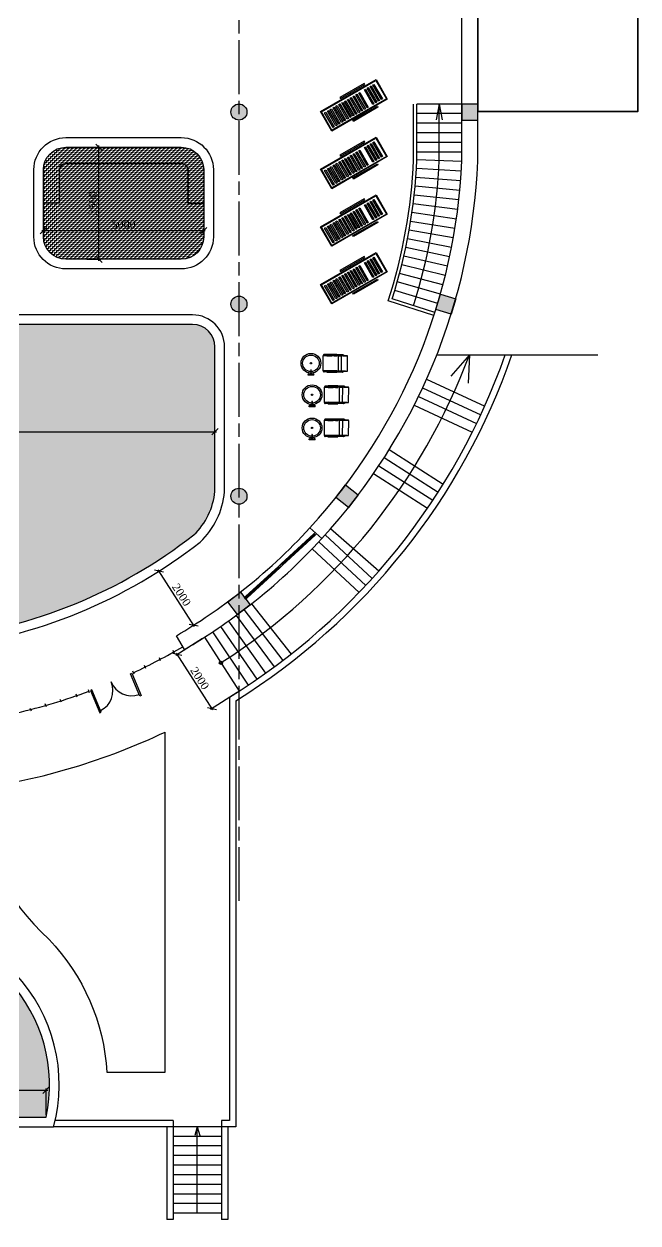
# Model space of a CAD drawing. Header units: inches. Extents: x 2870606 to 3671143, y -733551 to -473558.
# Drawn here: x 3164556 to 3183713, y -655592 to -618146 of the extents above; entities that cross this region are included whole.
import ezdxf

# ---------------------------------------------------------------- set-up
doc = ezdxf.new("R2010")
doc.units = ezdxf.units.IN
doc.header["$MEASUREMENT"] = 0
doc.linetypes.add('ACAD_ISO08W100', pattern=[36, 24, -3, 6, -3])
doc.linetypes.add('ELGO_LTYPE0', pattern=[0])
doc.layers.add('_0', color=7, linetype='Continuous', lineweight=25)
doc.layers.add('A_Windows', color=160, linetype='Continuous')
doc.styles.add('J~stule', font='dutch.ttf')
doc.linetypes.add('FENCELINE1', pattern='A,0.25,-0.1,[133,ltypeshp.shx,S=0.1,R=0,X=-0.1,Y=0],-0.1,1', length=1.45)
doc.dimstyles.new('J~style', dxfattribs={"dimscale": 100, "dimtxt": 2.5, "dimasz": 2, "dimexe": 0.55, "dimexo": 0.725, "dimtad": 1, "dimdec": 0, "dimdsep": 46, "dimtxsty": 'J~stule', "dimblk": 'OBLIQUE', "dimcen": 2, "dimdle": 0.5, "dimadec": 0, "dimazin": 0, "dimtfac": 1, "dimtdec": 0, "dimtmove": 0, "dimatfit": 3, "dimfxl": 1, "dimarcsym": 0})

# ---------------------------------------------------------------- blocks, each defined once
blk = doc.blocks.new('_Oblique')
at = {"color": 0, "linetype": 'ByBlock', "lineweight": -2}
blk.add_line((-0.5, -0.5), (0.5, 0.5), dxfattribs=at)
blk = doc.blocks.new('*D188')
at = {"color": 0, "lineweight": -2, "transparency": 16777216}
for p, q in [((3168784, -635225), (3168722, -635265)), ((3169877, -636959), (3168741, -635193)), ((3169866, -636907), (3169804, -636947))]:
    blk.add_line(p, q, dxfattribs=at)
at = {"layer": 'Defpoints', "color": 0, "lineweight": 35, "transparency": 16777216}
for p in [(3168768, -635235), (3168845, -635186, -13), (3169927, -636868, -13)]:
    blk.add_point(p, dxfattribs=at)
at = {"color": 0, "lineweight": -2, "transparency": 16777216, "xscale": 200, "yscale": 200, "zscale": 200}
for p, rotation in [((3168768, -635235), 122.7512508583469), ((3169850, -636917), 302.7512508583469)]:
    blk.add_blockref('_Oblique', p, dxfattribs=dict(at, rotation=rotation))
at = {"color": 0, "transparency": 16777216, "insert": (3169469, -635973), "char_height": 250, "attachment_point": 5, "rotation": 302.7513, "style": 'J~stule'}
blk.add_mtext('2000', dxfattribs=at)
blk = doc.blocks.new('m_107')
at = {"color": 0, "linetype": 'ELGO_LTYPE0'}
for p, q in [((0, 0), (-0.68283, -0.373076)), ((0.74258, 0.032616), (0, 0)), ((1.416588, -0.251578), (0.74258, 0.032616)), ((-1.134776, -1.017952), (-58.4455, -101.648282)), ((-15.643548, -126.03302), (41.665602, -25.40531)), ((-0.68283, -0.373076), (-1.134776, -1.017952)), ((1.732016, -0.43125), (1.416588, -0.251578)), ((1.946688, -0.552558), (1.682616, -0.403308)), ((35.613252, -19.732618), (1.946688, -0.552558)), ((5.702544, -138.192606), (63.01036, -37.567614)), ((17.803908, -9.587096), (12.757016, -6.711578)), ((12.757016, -6.711578), (16.2416, -8.697128)), ((15.749598, -8.416842), (12.757016, -6.711578)), ((12.757016, -6.711578), (15.59353, -8.32796)), ((14.29472, -7.5881), (12.757016, -6.711578)), ((12.757016, -6.711578), (17.643166, -9.495544)), ((12.757016, -6.711578), (16.032602, -8.578108)), ((12.757016, -6.711578), (15.664244, -8.368206)), ((12.757016, -6.711578), (15.066386, -8.027744)), ((12.757016, -6.711578), (14.192392, -7.529734)), ((18.372442, -9.911536), (17.803908, -9.587096)), ((17.828514, -9.60121), (19.152738, -10.355662)), ((18.161298, -9.790992), (18.542386, -10.008238)), ((18.241216, -9.836768), (18.4752, -9.969902)), ((19.152738, -10.355662), (19.482042, -10.545158)), ((19.211102, -10.38928), (37.234354, -20.65997)), ((19.224216, -10.396908), (29.899598, -16.480492)), ((19.252158, -10.41293), (23.998834, -13.11779)), ((19.258404, -10.416412), (23.79179, -13.00001)), ((19.31739, -10.45041), (22.163058, -12.072276)), ((21.376182, -11.62405), (23.872472, -10.573672)), ((23.872472, -10.573672), (28.972246, -9.873676)), ((28.585912, -15.731668), (29.00839, -15.673828)), ((28.972246, -9.873676), (34.07712, -10.517978)), ((29.00839, -15.673828), (32.612468, -16.127728)), ((32.612468, -16.127728), (35.984564, -17.506074)), ((34.689808, -12.544918), (33.924772, -13.8875)), ((33.924772, -13.8875), (33.933592, -15.442418)), ((33.933592, -15.442418), (34.716178, -16.782808)), ((34.07712, -10.517978), (37.100364, -11.75003)), ((36.02891, -11.754512), (34.689808, -12.544918)), ((34.716178, -16.782808), (35.052348, -16.975784)), ((35.052348, -16.975784), (36.353876, -17.71779)), ((51.56622, -28.831482), (35.613252, -19.732618)), ((35.613252, -19.732618), (47.023632, -26.230478)), ((61.793518, -34.656286), (35.613252, -19.732618)), ((37.584162, -11.748074), (36.02891, -11.754512)), ((36.060524, -17.55042), (36.604882, -17.85941)), ((36.311532, -17.692184), (38.37266, -18.866442)), ((36.353876, -17.71779), (37.125398, -18.15586)), ((36.604882, -17.85941), (37.79707, -18.538474)), ((37.234354, -20.65997), (39.533378, -21.971892)), ((37.921286, -11.938476), (37.584162, -11.748074)), ((37.584162, -11.748074), (38.187886, -12.08906)), ((40.8031, -22.694158), (37.828304, -20.99905)), ((38.9318, -12.513302), (37.921286, -11.938476)), ((38.187886, -12.08906), (38.9318, -12.513302)), ((38.302328, -18.826388), (41.072036, -20.406054)), ((38.554098, -12.29925), (38.9318, -12.51564)), ((38.820316, -12.45098), (38.823414, -12.452172)), ((38.9318, -12.513302), (38.829662, -12.45489)), ((39.47692, -12.823628), (38.9318, -12.513302)), ((38.9318, -12.513302), (39.224388, -12.681054)), ((38.9318, -12.51564), (38.9318, -12.513302)), ((39.224388, -12.681054), (40.31582, -13.30099)), ((39.392376, -12.77542), (40.08379, -13.169336)), ((39.406252, -12.78324), (40.060902, -13.15627)), ((39.436532, -12.800598), (40.012694, -13.128948)), ((40.31582, -13.30099), (42.09919, -14.316606)), ((40.952158, -22.781466), (40.8031, -22.694158)), ((41.582014, -23.235368), (40.952158, -22.781466)), ((41.072036, -20.406054), (56.718542, -29.316424)), ((41.947462, -23.919534), (41.582014, -23.235368)), ((41.665602, -25.40531), (41.97693, -24.694918)), ((41.97693, -24.694918), (41.947462, -23.919534)), ((41.947462, -23.924826), (45.771648, -26.102732)), ((42.09919, -14.316606), (44.372846, -15.612506)), ((44.372846, -15.612506), (75.727512, -33.473062)), ((47.023632, -26.230478), (47.489644, -26.495122)), ((48.591376, -18.015432), (49.754478, -18.676758)), ((48.600006, -27.129316), (49.523212, -27.653932)), ((49.172068, -25.018786), (50.14043, -25.570534)), ((49.523212, -27.653932), (72.137882, -40.537928)), ((49.754478, -18.676758), (50.561906, -19.137906)), ((49.78552, -25.368166), (51.152516, -26.14789)), ((51.152516, -26.14789), (53.426362, -27.441596)), ((52.121258, -26.699018), (73.170282, -38.690852)), ((73.170282, -38.690852), (53.673792, -27.582454)), ((56.718542, -29.316424), (72.556258, -38.340044)), ((62.298632, -34.946488), (61.793518, -34.656286)), ((62.92305, -35.40101), (62.298632, -34.946488)), ((63.286686, -36.082266), (62.92305, -35.40101)), ((62.92305, -35.4043), (72.111322, -40.638876)), ((62.971878, -32.879304), (72.861338, -38.514088)), ((63.01036, -37.567614), (63.318348, -36.857032)), ((63.318348, -36.857032), (63.286686, -36.082266)), ((72.072078, -40.789078), (72.22848, -40.19122)), ((72.343922, -41.651392), (72.072078, -40.789078)), ((72.22848, -40.19122), (72.874594, -39.174842)), ((72.22848, -40.19122), (72.521068, -40.977144)), ((72.521068, -40.977144), (72.343922, -41.651392)), ((88.405086, -50.801182), (72.343922, -41.651392)), ((72.343922, -41.651392), (73.203898, -42.143774)), ((72.521068, -40.977144), (73.248244, -39.832448)), ((88.597824, -50.135946), (72.521068, -40.977144)), ((72.861338, -38.514088), (73.170282, -38.690852)), ((72.874594, -39.174842), (73.510552, -38.133812)), ((73.203898, -42.143774), (89.181996, -51.244734)), ((73.510552, -38.133812), (74.133778, -37.075424)), ((74.133778, -37.075424), (74.739028, -36.00316)), ((74.739028, -36.00316), (75.325204, -34.921884)), ((75.325204, -34.921884), (75.887872, -33.839464)), ((75.727512, -33.473062), (75.99473, -33.625412)), ((75.887872, -33.839464), (76.426174, -32.760572)), ((76.426174, -32.760572), (76.85857, -32.315062)), ((77.250768, -32.60393), (76.426174, -32.760572)), ((76.85857, -32.315062), (77.737856, -32.101202)), ((77.737856, -32.101202), (77.250768, -32.60393)), ((77.250768, -32.60393), (143.358374, -70.258044)), ((143.751384, -69.702148), (77.737856, -32.101202)), ((88.405086, -50.801182), (88.597824, -50.135946)), ((104.720498, -60.09612), (88.405086, -50.801182)), ((89.181996, -51.244734), (88.405086, -50.801182)), ((88.597824, -50.135946), (89.318562, -48.98734)), ((121.50407, -68.879318), (88.597824, -50.135946)), ((89.181996, -51.244734), (116.13493, -66.596888)), ((104.943324, -59.44786), (104.720498, -60.09612)), ((104.720498, -60.09612), (121.248436, -69.50922)), ((105.653526, -58.29339), (104.943324, -59.44786)), ((110.114622, -50.54593), (144.088698, -69.892596)), ((121.248436, -69.50922), (121.50407, -68.879318)), ((121.248436, -69.50922), (138.358736, -79.252958)), ((121.50407, -68.879318), (122.201158, -67.71779)), ((138.630058, -78.632068), (121.50407, -68.879318)), ((122.201158, -67.71779), (122.897244, -66.53323)), ((124.94216, -62.913322), (125.595332, -61.704302)), ((138.358736, -79.252958), (138.630058, -78.632068)), ((139.314032, -79.221916), (138.358736, -79.252958)), ((138.358736, -79.252958), (138.69586, -79.443358)), ((139.560558, -78.657436), (138.630058, -78.632068)), ((138.69586, -79.443358), (139.621498, -79.395532)), ((139.314032, -79.221916), (139.560558, -78.657436)), ((139.621498, -79.395532), (139.314032, -79.221916)), ((140.190268, -77.599238), (139.560558, -78.657436)), ((139.621498, -79.395532), (140.780498, -77.320336)), ((163.413478, -92.563676), (139.788676, -79.096126)), ((139.795734, -79.083824), (161.79843, -91.619158)), ((140.820074, -76.520346), (140.190268, -77.599238)), ((140.703154, -75.078152), (141.385126, -73.869942)), ((140.780498, -77.320336), (141.114092, -76.455116)), ((140.815592, -77.229118), (151.962328, -83.578728)), ((141.447878, -75.429486), (140.820074, -76.520346)), ((141.114092, -76.455116), (141.892578, -74.956464)), ((141.385126, -73.869942), (142.056228, -72.659206)), ((142.06853, -74.33009), (141.447878, -75.429486)), ((141.892578, -74.956464), (142.777872, -73.509788)), ((142.679644, -73.228358), (142.06853, -74.33009)), ((143.27693, -72.13106), (142.679644, -73.228358)), ((142.777872, -73.509788), (143.346454, -72.777176)), ((143.85934, -71.044348), (143.27693, -72.13106)), ((143.346454, -72.777176), (144.52405, -70.712518)), ((143.358374, -70.258044), (143.751384, -69.702148)), ((143.358374, -70.258044), (143.85934, -71.044348)), ((143.682434, -72.188282), (154.838038, -78.54514)), ((143.751384, -69.702148), (144.216776, -70.539092)), ((144.088698, -69.892596), (143.751384, -69.702148)), ((144.216776, -70.539092), (143.85934, -71.044348)), ((144.52405, -70.712518), (144.088698, -69.892596)), ((144.216776, -70.539092), (144.52405, -70.712518)), ((151.962328, -83.578728), (156.5969, -86.21993)), ((154.749252, -78.494358), (159.472038, -81.184004)), ((156.5969, -86.21993), (159.915972, -88.109398)), ((160.312128, -88.337134), (159.390594, -87.810372)), ((159.472038, -81.184004), (162.787104, -83.074808)), ((159.475756, -81.18615), (164.515068, -84.057426)), ((159.915972, -88.109398), (161.644508, -89.09397)), ((160.312128, -88.337134), (160.312128, -88.334988)), ((161.648608, -89.096306), (160.312128, -88.337134)), ((161.613894, -89.076566), (161.648608, -89.096306)), ((161.644508, -89.09397), (161.648608, -89.096306)), ((161.648608, -89.096306), (163.188696, -89.079714)), ((164.515068, -84.057426), (161.787272, -82.50451)), ((161.79843, -91.619158), (164.631034, -93.25919)), ((163.188696, -89.079714), (164.522602, -88.286924)), ((164.212656, -93.020152), (163.413478, -92.563676)), ((164.744522, -93.32404), (164.212656, -93.020152)), ((165.286304, -85.391998), (164.515068, -84.057426)), ((164.522602, -88.286924), (165.286304, -86.942386)), ((164.9117, -93.421696), (164.744522, -93.32404)), ((165.535498, -93.877362), (164.9117, -93.421696)), ((165.286304, -86.942386), (165.286304, -85.391998)), ((-58.4455, -101.648282), (-58.77304, -102.372074)), ((-58.77304, -102.372074), (-58.751772, -103.152942)), ((-58.751772, -103.152942), (-58.403538, -103.81546)), ((-58.403538, -103.81546), (-57.8135, -104.251956)), ((-57.8135, -104.251956), (-46.47188, -110.712528)), ((-57.282256, -104.553556), (-57.5469, -104.402542)), ((-46.47188, -110.712528), (-57.282256, -104.553556)), ((-57.059192, -104.68049), (-46.47188, -110.712528)), ((-46.47188, -110.712528), (-40.857028, -113.910578)), ((-41.098642, -113.772678), (-46.47188, -110.712528)), ((-46.47188, -110.712528), (-41.329288, -113.640832)), ((-41.843366, -113.347864), (-46.47188, -110.712528)), ((-46.47188, -110.712528), (-12.208032, -130.23324)), ((-46.47188, -110.712528), (-41.00976, -113.82327)), ((-46.47188, -110.712528), (-41.13264, -113.753128)), ((-46.47188, -110.712528), (-41.340446, -113.634968)), ((-46.47188, -110.712528), (-42.553328, -112.943362)), ((-46.47188, -110.712528), (-43.092774, -112.636136)), ((-40.857028, -113.910578), (-40.428924, -114.153908)), ((-40.63282, -114.037894), (-40.07678, -114.354706)), ((-40.487908, -114.12034), (-40.333604, -114.20822)), ((-40.07678, -114.354706), (-39.745902, -114.541434)), ((-40.043782, -114.373254), (-18.42265, -126.686524)), ((-39.95099, -114.42561), (-21.98987, -124.653148)), ((-34.187316, -117.707634), (-39.946698, -114.428328)), ((-39.946698, -114.428328), (-34.207248, -117.696284)), ((-39.879894, -114.465856), (-36.881064, -116.173266)), ((-39.814852, -114.502572), (-38.53712, -115.229892)), ((-37.851572, -115.620326), (-37.48226, -118.304108)), ((-37.48226, -118.304108), (-35.482644, -123.047494)), ((-35.482644, -123.047494), (-32.325792, -127.112722)), ((-29.327154, -120.474242), (-34.187316, -117.707634)), ((-34.167194, -117.719172), (-25.570344, -122.614288)), ((-32.325792, -127.112722), (-29.720114, -129.087114)), ((-30.64494, -119.724034), (-30.47757, -120.121288)), ((-30.47757, -120.121288), (-28.24807, -122.9887)), ((-29.50449, -125.260544), (-30.269526, -126.603126)), ((-30.269526, -126.603126), (-30.26347, -128.15628)), ((-30.26347, -128.15628), (-29.47793, -129.501772)), ((-28.162908, -124.47481), (-29.50449, -125.260544)), ((-28.550576, -130.030298), (-29.47793, -129.501772)), ((-29.47793, -129.501772), (-28.710174, -129.938698)), ((-29.47793, -129.501772), (-28.874444, -129.846096)), ((-29.141998, -129.69141), (-27.840422, -130.436944)), ((-28.874444, -129.846096), (-28.393172, -130.120324)), ((-28.24807, -122.9887), (-25.34027, -125.1873)), ((-28.242396, -130.20668), (-28.235768, -130.211734)), ((-28.235768, -130.211734), (5.608798, -149.492024)), ((-26.610182, -124.4637), (-28.162908, -124.47481)), ((-27.840422, -130.436944), (-26.747654, -131.057262)), ((-27.63009, -130.55353), (-27.586126, -130.578518)), ((-27.086162, -130.86524), (-18.595314, -135.703324)), ((-26.747654, -131.057262), (-24.96562, -132.071876)), ((-26.27344, -124.655484), (-26.610182, -124.4637)), ((-24.971866, -125.3973), (-26.27344, -124.655484)), ((-25.551556, -125.066994), (-24.758434, -125.51875)), ((-25.03867, -125.359392), (-25.006246, -125.37775)), ((-25.018358, -125.37093), (-25.014876, -125.373458)), ((-25.014876, -125.373458), (-22.951792, -126.546526)), ((-24.916792, -125.428532), (-24.971866, -125.3973)), ((-24.96562, -132.071876), (-22.689676, -133.369158)), ((-23.617028, -123.732852), (2.57497, -138.642214)), ((-2.14629, -135.952758), (-23.617028, -123.732852)), ((-23.617028, -123.732852), (0.852348, -137.659406)), ((-23.617028, -123.732852), (-9.145498, -131.965828)), ((-22.951792, -126.546526), (-20.253706, -128.085564)), ((-22.689676, -133.369158), (9.34744, -151.622294)), ((-21.26584, -127.50821), (-17.006254, -129.934596)), ((-20.70117, -127.830314), (-19.87872, -128.298854)), ((-20.52288, -127.93207), (-19.816398, -128.334188)), ((-19.816398, -128.334188), (12.278892, -146.618746)), ((-18.595314, -135.703324), (-17.30976, -136.434412)), ((-18.42265, -126.686524), (-18.271494, -126.770114)), ((-18.271494, -126.770114), (-17.55762, -127.078342)), ((-17.55762, -127.078342), (-16.779326, -127.040242)), ((-17.30976, -136.434412), (-16.916036, -136.65843)), ((-17.006254, -129.934596), (-16.302346, -130.33576)), ((-16.779326, -127.040242), (-16.097688, -126.666402)), ((-16.775988, -127.038478), (-12.951564, -129.217004)), ((-16.097688, -126.666402), (-15.643548, -126.03302)), ((-15.609598, -137.401962), (-15.421676, -137.509012)), ((-14.84766, -131.165074), (-14.77599, -131.205892)), ((-14.637708, -131.28476), (-14.317416, -131.467198)), ((-14.540624, -138.011932), (-13.03401, -138.871096)), ((-14.107226, -131.58617), (-13.506078, -131.928158)), ((-13.506078, -131.928158), (-12.559174, -132.467984)), ((-13.03401, -138.871096), (-10.276174, -140.44199)), ((-12.559174, -132.467984), (-12.511538, -132.495116)), ((-12.208032, -130.23324), (-3.483628, -135.19101)), ((-3.503322, -135.1799), (-11.739444, -130.49941)), ((-11.739444, -130.49941), (-10.66308, -131.112528)), ((-11.282444, -133.196306), (-10.98008, -133.368778)), ((-11.188696, -133.249616), (-9.14297, -134.415244)), ((-10.66308, -131.112528), (-9.70702, -131.657456)), ((-10.276174, -140.44199), (-8.471678, -141.469334)), ((-9.70702, -131.657456), (13.244916, -144.732808)), ((-9.703922, -134.095716), (-9.43303, -134.25002)), ((-5.734396, -136.357258), (-5.686712, -136.384392)), ((2.57497, -138.642214), (3.0787, -138.928746)), ((3.0787, -138.928746), (3.790046, -139.235352)), ((3.790046, -139.235352), (4.56505, -139.19711)), ((3.803302, -139.23478), (13.291788, -144.6383)), ((4.56505, -139.19711), (5.246688, -138.82327)), ((5.246688, -138.82327), (5.702544, -138.192606)), ((9.07674, -152.400588), (9.234764, -151.800012)), ((9.34744, -153.264092), (9.07674, -152.400588)), ((9.234764, -151.800012), (9.880258, -150.78144)), ((9.234764, -151.800012), (9.52654, -152.587126)), ((9.52654, -152.587126), (9.34744, -153.264092)), ((9.34744, -153.264092), (41.864826, -171.46039)), ((42.089224, -170.809412), (9.52654, -152.587126)), ((9.880258, -150.78144), (10.516216, -149.740456)), ((10.516216, -149.740456), (11.13887, -148.680114)), ((12.278892, -146.618746), (10.680438, -145.708036)), ((10.969736, -150.265646), (11.671068, -149.071884)), ((11.13887, -148.680114), (11.744118, -147.60785)), ((11.744118, -147.60785), (12.328292, -146.527146)), ((12.328292, -146.527146), (12.890816, -145.444726)), ((12.352516, -147.861718), (13.012076, -146.644354)), ((12.890816, -145.444726), (13.427116, -144.366406)), ((13.427116, -144.366406), (13.858176, -143.923472)), ((14.251138, -144.210958), (13.427116, -144.366406)), ((13.646842, -145.424842), (14.251138, -144.210958)), ((13.858176, -143.923472), (14.7367, -143.710946)), ((14.7367, -143.710946), (14.251138, -144.210958)), ((14.251138, -144.210958), (46.81368, -162.433004)), ((31.648016, -153.174638), (14.7367, -143.710946)), ((14.7367, -143.710946), (31.648016, -153.174638)), ((26.394892, -160.471916), (27.10681, -159.296322)), ((27.10681, -159.296322), (27.805664, -158.100794)), ((27.805664, -158.100794), (28.488256, -156.89144)), ((28.488256, -156.89144), (29.149008, -155.674648)), ((30.867196, -152.737712), (47.253514, -161.907242)), ((31.648016, -153.174638), (47.862864, -162.247658)), ((41.864826, -171.46039), (42.089224, -170.809412)), ((58.8902, -180.990648), (41.864826, -171.46039)), ((41.864826, -171.46039), (58.462096, -180.750608)), ((42.089224, -170.809412), (42.799378, -169.651602)), ((75.914622, -189.744568), (42.089224, -170.809412)), ((44.881058, -166.064644), (45.545864, -164.849996)), ((46.81368, -162.433004), (46.19236, -163.637732)), ((47.253514, -161.907242), (46.81368, -162.433004)), ((46.81368, -162.433004), (80.640602, -181.36897)), ((81.032038, -180.815838), (47.253514, -161.907242)), ((47.862864, -162.247658), (57.977724, -167.910194)), ((58.462096, -180.750608), (75.641776, -190.368174)), ((58.462096, -180.750608), (58.8902, -180.990648)), ((58.8902, -180.990648), (75.979282, -190.558624)), ((62.154866, -174.147272), (62.809372, -172.939062)), ((77.98729, -186.188506), (78.66912, -184.980296)), ((78.107024, -187.628746), (78.73397, -186.53636)), ((78.39842, -187.567614), (79.179478, -186.061716)), ((78.66912, -184.980296), (79.341222, -183.768176)), ((78.73397, -186.53636), (79.35486, -185.436344)), ((79.179478, -186.061716), (80.06015, -184.620714)), ((79.35486, -185.436344), (79.964066, -184.335564)), ((79.782392, -185.075234), (89.913656, -190.84649)), ((79.964066, -184.335564), (80.562498, -183.238888)), ((80.06015, -184.620714), (80.628492, -183.888482)), ((80.562498, -183.238888), (81.14295, -182.152748)), ((80.628492, -183.888482), (81.80604, -181.823634)), ((80.640602, -181.36897), (81.032038, -180.815838)), ((81.14295, -182.152748), (80.640602, -181.36897)), ((80.959178, -183.3086), (102.569724, -195.619916)), ((99.738646, -193.982648), (80.965996, -183.29687)), ((80.965996, -183.29687), (103.131056, -195.91465)), ((80.965996, -183.29687), (96.906996, -192.369746)), ((81.032038, -180.815838), (81.498814, -181.650208)), ((81.369114, -181.006288), (81.032038, -180.815838)), ((81.498814, -181.650208), (81.14295, -182.152748)), ((81.80604, -181.823634), (81.369114, -181.006288)), ((81.498814, -181.650208), (81.80604, -181.823634)), ((108.33087, -196.658992), (165.630866, -96.041822)), ((165.900566, -94.559382), (165.535498, -93.877362)), ((165.630866, -96.041822), (165.933562, -95.331478)), ((165.933562, -95.331478), (165.900566, -94.559382)), ((75.641776, -190.368174), (75.914622, -189.744568)), ((75.641776, -190.368174), (76.598836, -190.334414)), ((75.979282, -190.558624), (75.641776, -190.368174)), ((76.846458, -189.767408), (75.914622, -189.744568)), ((75.979282, -190.558624), (76.906062, -190.50784)), ((76.598836, -190.334414), (76.846458, -189.767408)), ((76.906062, -190.50784), (76.598836, -190.334414)), ((76.846458, -189.767408), (77.475978, -188.707064)), ((76.906062, -190.50784), (78.065206, -188.432646)), ((77.075386, -190.204714), (87.775756, -196.301984)), ((77.475978, -188.707064), (78.107024, -187.628746)), ((78.065206, -188.432646), (78.39842, -187.567614)), ((84.405662, -194.381284), (95.726348, -200.83127)), ((84.694148, -187.873458), (94.264842, -193.32404)), ((87.775756, -196.301984), (92.409182, -198.938894)), ((89.913656, -190.84649), (90.637876, -191.259002)), ((89.913656, -190.84649), (89.948416, -190.866804)), ((90.637876, -191.259002), (95.273638, -193.900584)), ((95.726348, -200.83127), (92.303896, -198.878908)), ((94.264842, -193.32404), (96.678496, -194.700432)), ((94.395686, -193.40043), (100.321484, -196.775006)), ((95.726348, -200.83127), (97.4535, -201.813124)), ((97.4535, -201.813124), (98.995878, -201.796674)), ((98.98944, -196.016024), (98.641968, -195.818376)), ((100.324012, -196.77639), (98.98944, -196.016024)), ((98.995878, -201.796674), (100.329496, -201.009178)), ((100.245286, -196.731662), (100.324012, -196.77639)), ((100.324012, -196.77639), (100.255062, -196.737336)), ((101.09725, -198.112916), (100.324012, -196.77639)), ((100.329496, -201.009178), (101.094342, -199.663304)), ((101.094342, -199.663304), (101.09725, -198.112916)), ((102.569724, -195.619916), (105.274964, -197.134018)), ((103.131056, -195.91465), (104.209376, -196.526766)), ((103.754282, -196.268366), (105.540038, -197.284984)), ((104.209376, -196.526766), (105.006838, -196.980476)), ((105.540038, -197.284984), (105.709936, -197.377538)), ((105.709936, -197.377538), (106.420088, -197.680472)), ((106.420088, -197.680472), (107.191802, -197.645138)), ((107.191802, -197.645138), (107.87282, -197.281456)), ((107.87282, -197.281456), (108.33087, -196.658992))]:
    blk.add_line(p, q, dxfattribs=at)
blk = doc.blocks.new('*D173')
at = {"color": 0, "lineweight": -2, "transparency": 16777216}
for p, q in [((3149763, -630879), (3170563, -630879)), ((3149813, -631002), (3149813, -630824)), ((3170513, -631002), (3170513, -630824))]:
    blk.add_line(p, q, dxfattribs=at)
at = {"layer": 'Defpoints', "color": 0, "lineweight": 35, "transparency": 16777216}
for p in [(3170513, -630879), (3149813, -631075, -13), (3170513, -631075, -13)]:
    blk.add_point(p, dxfattribs=at)
at = {"color": 0, "lineweight": -2, "transparency": 16777216, "xscale": 200, "yscale": 200, "zscale": 200, "rotation": 180}
blk.add_blockref('_Oblique', (3149813, -630879), dxfattribs=at)
at = {"color": 0, "lineweight": -2, "transparency": 16777216, "xscale": 200, "yscale": 200, "zscale": 200}
blk.add_blockref('_Oblique', (3170513, -630879), dxfattribs=at)
at = {"color": 0, "transparency": 16777216, "insert": (3160163, -630689), "char_height": 250, "attachment_point": 5, "style": 'J~stule'}
blk.add_mtext('20700', dxfattribs=at)
blk = doc.blocks.new('hrthrth')
at = {"ltscale": 130}
for p, q in [((-596, 17293), (-596, 15293)), ((104, 17293), (-596, 17293)), ((104, 15293), (104, 17293)), ((183, 16913), (183, 16032)), ((-596, 15293), (104, 15293))]:
    blk.add_line(p, q, dxfattribs=at)
for points in [[(-596, 17293), (-596, 15293), (104, 15293), (104, 17293)], [(-576, 17273), (-576, 15313), (84, 15313), (84, 17273)], [(-674, 16913), (-674, 16032), (-636, 16032), (-636, 16913)], [(8, 17123), (8, 17163), (-520, 17163), (-520, 17123)], [(8, 17021), (8, 17061), (-520, 17061), (-520, 17021)], [(8, 16919), (8, 16959), (-520, 16959), (-520, 16919)], [(8, 16817), (8, 16857), (-520, 16857), (-520, 16817)], [(183, 16913), (183, 16032), (145, 16032), (145, 16913)], [(8, 16612), (8, 16652), (-520, 16652), (-520, 16612)], [(8, 16510), (8, 16550), (-520, 16550), (-520, 16510)], [(8, 16408), (8, 16448), (-520, 16448), (-520, 16408)], [(8, 16305), (8, 16345), (-520, 16345), (-520, 16305)], [(8, 16203), (8, 16243), (-520, 16243), (-520, 16203)], [(8, 16101), (8, 16141), (-520, 16141), (-520, 16101)], [(8, 15999), (8, 16039), (-520, 16039), (-520, 15999)], [(8, 15896), (8, 15936), (-520, 15936), (-520, 15896)], [(8, 15794), (8, 15834), (-520, 15834), (-520, 15794)], [(8, 15692), (8, 15732), (-520, 15732), (-520, 15692)], [(8, 15590), (8, 15630), (-520, 15630), (-520, 15590)], [(8, 15487), (8, 15527), (-520, 15527), (-520, 15487)], [(8, 15385), (8, 15425), (-520, 15425), (-520, 15385)]]:
    blk.add_lwpolyline(points, close=True, dxfattribs=at)
blk = doc.blocks.new('*U65')
at = {"color": 7, "lineweight": 30}
for points in [[(0, 60), (60, 60), (60, 0), (0, 0)], [(1500, 60), (1440, 60), (1440, 0), (1500, 0)]]:
    blk.add_lwpolyline(points, close=True, dxfattribs=at)
at = {"color": 4, "lineweight": 25}
for points in [[(60, 60), (1440, 60), (1440, 0), (60, 0)], [(60, 35), (1440, 35), (1440, 25), (60, 25)]]:
    blk.add_lwpolyline(points, close=True, dxfattribs=at)
blk = doc.blocks.new('*D274')
at = {"color": 0, "lineweight": -2, "transparency": 16777216}
for p, q in [((3165113, -624599), (3170213, -624599)), ((3165163, -624460), (3165163, -624654)), ((3170163, -624460), (3170163, -624654))]:
    blk.add_line(p, q, dxfattribs=at)
at = {"layer": 'Defpoints', "color": 0, "lineweight": 35, "transparency": 16777216}
for p in [(3165163, -624388, -13), (3170163, -624388, -13), (3170163, -624599)]:
    blk.add_point(p, dxfattribs=at)
at = {"color": 0, "lineweight": -2, "transparency": 16777216, "xscale": 200, "yscale": 200, "zscale": 200, "rotation": 180}
blk.add_blockref('_Oblique', (3165163, -624599), dxfattribs=at)
at = {"color": 0, "lineweight": -2, "transparency": 16777216, "xscale": 200, "yscale": 200, "zscale": 200}
blk.add_blockref('_Oblique', (3170163, -624599), dxfattribs=at)
at = {"color": 0, "transparency": 16777216, "insert": (3167663, -624407), "char_height": 250, "attachment_point": 5, "style": 'J~stule'}
blk.add_mtext('5000', dxfattribs=at)
blk = doc.blocks.new('*D275')
at = {"color": 0, "lineweight": -2, "transparency": 16777216}
for p, q in [((3166895, -625545), (3166895, -621945)), ((3166514, -621995), (3166950, -621995)), ((3166514, -625495), (3166950, -625495))]:
    blk.add_line(p, q, dxfattribs=at)
at = {"layer": 'Defpoints', "color": 0, "lineweight": 35, "transparency": 16777216}
for p in [(3166441, -621995, -13), (3166895, -621995), (3166441, -625495, -13)]:
    blk.add_point(p, dxfattribs=at)
at = {"color": 0, "lineweight": -2, "transparency": 16777216, "xscale": 200, "yscale": 200, "zscale": 200}
for p, rotation in [((3166895, -621995), 90), ((3166895, -625495), 270)]:
    blk.add_blockref('_Oblique', p, dxfattribs=dict(at, rotation=rotation))
at = {"color": 0, "transparency": 16777216, "insert": (3166703, -623745), "char_height": 250, "attachment_point": 5, "rotation": 90, "style": 'J~stule'}
blk.add_mtext('3500', dxfattribs=at)
blk = doc.blocks.new('*D279')
at = {"color": 0, "lineweight": -2, "transparency": 16777216}
for p, q in [((3155032, -651442), (3165295, -651442)), ((3155082, -652213), (3155082, -651387)), ((3165245, -652213), (3165245, -651387))]:
    blk.add_line(p, q, dxfattribs=at)
at = {"layer": 'Defpoints', "color": 0, "lineweight": 35, "transparency": 16777216}
for p in [(3165245, -651442), (3155082, -652286), (3165245, -652286)]:
    blk.add_point(p, dxfattribs=at)
at = {"color": 0, "lineweight": -2, "transparency": 16777216, "xscale": 200, "yscale": 200, "zscale": 200, "rotation": 180}
blk.add_blockref('_Oblique', (3155082, -651442), dxfattribs=at)
at = {"color": 0, "lineweight": -2, "transparency": 16777216, "xscale": 200, "yscale": 200, "zscale": 200}
blk.add_blockref('_Oblique', (3165245, -651442), dxfattribs=at)
at = {"color": 0, "transparency": 16777216, "insert": (3160164, -651251), "char_height": 250, "attachment_point": 5, "style": 'J~stule'}
blk.add_mtext('10163', dxfattribs=at)
blk = doc.blocks.new('*D280')
at = {"color": 0, "lineweight": -2, "transparency": 16777216}
for p, q in [((3170125, -637337), (3169293, -637870)), ((3170446, -639566), (3169313, -637799)), ((3171205, -639020), (3170373, -639554))]:
    blk.add_line(p, q, dxfattribs=at)
at = {"layer": 'Defpoints', "color": 0, "lineweight": 35, "transparency": 16777216}
for p in [(3170186, -637298, -13), (3169340, -637841), (3171266, -638981, -13)]:
    blk.add_point(p, dxfattribs=at)
at = {"color": 0, "lineweight": -2, "transparency": 16777216, "xscale": 200, "yscale": 200, "zscale": 200}
for p, rotation in [((3169340, -637841), 122.6743351055594), ((3170419, -639524), 302.6743351055594)]:
    blk.add_blockref('_Oblique', p, dxfattribs=dict(at, rotation=rotation))
at = {"color": 0, "transparency": 16777216, "insert": (3170039, -638580), "char_height": 250, "attachment_point": 5, "rotation": 302.6743, "style": 'J~stule'}
blk.add_mtext('2000', dxfattribs=at)

msp = doc.modelspace()

# ---------------------------------------------------------------- hatches: boundary and pattern name
h = msp.add_hatch()
h.set_pattern_fill('ZIGZAG', color=151, scale=500, angle=-180, style=0)
h.set_pattern_definition([(180, (724553.963, -25542.91), (-62.5, -62.5), [62.5, -62.5]), (270, (724491.463, -25542.91), (62.5, -62.5), [62.5, -62.5])])
h.paths.add_polyline_path([(3169813.35, -627530.95), (3163513.35, -627530.95), (3163513.35, -620945.19), (3161938.18, -620945.19, -0.08927371), (3161722.21, -621545.19), (3161462.4, -621395.19, 1.73205081), (3158864.32, -621395.19), (3158604.51, -621545.19, -0.08927371), (3158388.54, -620945.19), (3156813.37, -620945.19), (3156813.37, -627530.95), (3150513.37, -627530.95, 0.41421356), (3149813.37, -628230.95), (3149813.37, -632743.37, 0.17872086), (3150472.02, -634101.31, 0.13791585), (3158355.04, -637332.07, -0.38095943), (3159063.36, -638126.8), (3159063.36, -639702.24, 0.0304728), (3161263.36, -639702.24), (3161263.36, -638126.8, -0.38095942), (3161971.68, -637332.07, 0.13791585), (3169854.7, -634101.31, 0.17872086), (3170513.35, -632743.37), (3170513.35, -628230.95, 0.41421356)])
at = {"lineweight": 35}
h = msp.add_hatch(color=256, dxfattribs=at)
h.dxf.hatch_style = 1
h.paths.add_polyline_path([(3171513.35, -620895.19, 1), (3171013.35, -620895.19, 1)])
h = msp.add_hatch(color=256)
h.dxf.hatch_style = 1
h.paths.add_polyline_path([(3178713.35, -621145.19), (3178713.35, -620645.19), (3178213.35, -620645.19), (3178213.35, -621145.19)])
h = msp.add_hatch()
h.set_pattern_fill('ZIGZAG', color=151, scale=500, angle=-180, style=0)
h.set_pattern_definition([(180, (655824.95, -25542.91), (-62.5, -62.5), [62.5, -62.5]), (270, (655762.45, -25542.91), (62.5, -62.5), [62.5, -62.5])])
edge = h.paths.add_edge_path()
edge.add_arc((3169463.35, -622695.19), 700, 0, 90)
edge.add_line((3169463.35, -621995.19), (3165863.35, -621995.19))
edge.add_arc((3165863.35, -622695.19), 700, 90, 180)
edge.add_line((3165163.35, -622695.19), (3165163.35, -624795.19))
edge.add_arc((3165863.35, -624795.19), 700, 180, 270)
edge.add_line((3165863.35, -625495.19), (3169463.35, -625495.19))
edge.add_arc((3169463.35, -624795.19), 700, 270, 360)
edge.add_line((3170163.35, -624795.19), (3170163.35, -622695.19))
h = msp.add_hatch(color=256, dxfattribs=at)
h.dxf.hatch_style = 1
h.paths.add_polyline_path([(3171513.35, -626895.19, 1), (3171013.35, -626895.19, 1)])
h = msp.add_hatch(color=256, dxfattribs=at)
h.dxf.hatch_style = 1
h.paths.add_polyline_path([(3178027.2, -626726.42), (3177547.94, -626583.76), (3177405.3, -627062.99), (3177884.56, -627205.64)])
h = msp.add_hatch(color=256, dxfattribs=at)
h.dxf.hatch_style = 1
h.paths.add_polyline_path([(3171513.35, -632895.19, 1), (3171013.35, -632895.19, 1)])
h = msp.add_hatch(color=256, dxfattribs=at)
h.dxf.hatch_style = 1
h.paths.add_polyline_path([(3174985.55, -632849.81), (3174590.4, -632543.38), (3174283.97, -632938.47), (3174679.12, -633244.91)])
h = msp.add_hatch(color=256, dxfattribs=at)
h.dxf.hatch_style = 1
h.paths.add_polyline_path([(3171309.65, -635887.27), (3170911.94, -636190.29), (3171214.98, -636588.05), (3171612.7, -636285.03)])
h = msp.add_hatch()
h.set_pattern_fill('ZIGZAG', color=151, scale=500, angle=180, style=0)
h.set_pattern_definition([(180, (655864.17, -25542.91), (-62.5, -62.5), [62.5, -62.5]), (270, (655801.67, -25542.91), (62.5, -62.5), [62.5, -62.5])])
h.paths.add_polyline_path([(3161263.36, -642155.49), (3161263.36, -639702.24, -0.0304728), (3159063.36, -639702.24), (3159063.36, -642155.49, -0.19344022), (3156252.48, -648018.26, 0.24551036), (3155082.03, -652285.75), (3157064.78, -652285.75, 0.97020562), (3163261.94, -652285.75), (3165244.69, -652285.75, 0.24551036), (3164074.24, -648018.26, -0.19344022)])

# ---------------------------------------------------------------- linework, layer by layer
at = {"color": 252, "linetype": 'ACAD_ISO08W100', "ltscale": 70}
msp.add_line((3171263.35, -608572.99, -13.31), (3171263.35, -645710.97, -13.31), dxfattribs=at)
at = {"lineweight": 30}
for p, q in [((3178213.35, -622422.96, -13.31), (3178213.35, -608545.19, -13.31)), ((3178713.35, -622432.26, -13.31), (3178713.35, -608545.19, -13.31)), ((3173847.35, -634217.29, -0.01), (3173478.82, -633879.38, -13.31)), ((3171309.65, -635887.27, -13.31), (3171612.64, -636284.95, -13.31)), ((3169562.89, -637680.49, -13.31), (3169309.74, -637249.3, -13.31))]:
    msp.add_line(p, q, dxfattribs=at)
for p, q in [((3176813.35, -622392.19, -13.31), (3176813.35, -620645.19, -13.31)), ((3178213.35, -620645.19, -13.31), (3176813.35, -620645.19, -13.31)), ((3177513.35, -620645.19, -13.31), (3177418.51, -621134.22, -8.72)), ((3177513.35, -622422.96, -13.31), (3177513.35, -620645.19, -13.31)), ((3177513.35, -620645.19, -13.31), (3177608.2, -621134.22, -8.72)), ((3178213.35, -620945.19, -13.31), (3176813.35, -620945.19, -13.31)), ((3178213.35, -621245.19, -13.31), (3176813.35, -621245.19, -13.31)), ((3178213.35, -621545.19, -13.31), (3176813.35, -621545.19, -13.31)), ((3178213.35, -621845.19, -13.31), (3176813.35, -621845.19, -13.31)), ((3178213.35, -622145.19, -13.31), (3176813.35, -622145.19, -13.31)), ((3178197.01, -622744.78, -13.31), (3176799.49, -622661.5, -13.31)), ((3178213.35, -622445.19, -13.31), (3176813.35, -622392.19, -13.31)), ((3178176.68, -623044.11, -13.31), (3176780.73, -622937.63, -13.31)), ((3178151.38, -623343.05, -13.31), (3176757.39, -623213.4, -13.31)), ((3165663.35, -623745.19, -13.31), (3165163.35, -623745.19, -13.31)), ((3169663.35, -623745.19, -13.31), (3170163.35, -623745.19, -13.31)), ((3178085.9, -623939.46, -13.31), (3176696.99, -623763.6, -13.31)), ((3178121.11, -623641.53, -13.31), (3176729.48, -623488.75, -13.31)), ((3178045.74, -624236.77, -13.31), (3176659.95, -624037.87, -13.31)), ((3177950.65, -624829.19, -13.31), (3176572.22, -624584.38, -13.31)), ((3178000.66, -624533.38, -13.31), (3176618.35, -624311.49, -13.31)), ((3177895.74, -625124.13, -13.31), (3176521.56, -624856.46, -13.31)), ((3177835.93, -625418.12, -13.31), (3176466.39, -625127.67, -13.31)), ((3177701.72, -626002.92, -13.31), (3176342.59, -625667.15, -13.31)), ((3177771.26, -625711.08, -13.31), (3176406.73, -625397.92, -13.31)), ((3177627.36, -626293.57, -13.31), (3176273.98, -625935.27, -13.31)), ((3177464.19, -626870.95, -13.31), (3176123.46, -626467.91, -13.31)), ((3177548.17, -626582.94, -13.31), (3176200.93, -626202.22, -13.31)), ((3177375.44, -627157.54, -13.31), (3176041.59, -626732.29, -13.31)), ((3177435.75, -628478.02), (3182456.43, -628478.02)), ((3178453.04, -628478.02), (3177875.33, -629148.03, -1455194)), ((3178453.04, -628478.02), (3178411.47, -629361.73, -1455194)), ((3173454.19, -629094.54, 337.66), (3173427.67, -629094.53, 337.66)), ((3173435.32, -629073.91, 337.66), (3173431.57, -629073.91, 337.66)), ((3173435.32, -629077.66, 337.66), (3173431.57, -629077.66, 337.66)), ((3173433.73, -629087.03, 337.66), (3173448.03, -629087.04, 337.66)), ((3173446.57, -629073.91, 337.66), (3173450.32, -629073.92, 337.66)), ((3173446.57, -629077.66, 337.66), (3173450.32, -629077.67, 337.66)), ((3173530.31, -629090.84, 337.66), (3173490.31, -629090.81, 337.66)), ((3173502.89, -628955.78, 337.66), (3173502.83, -629061.33, 337.66)), ((3173517.83, -629061.33, 337.66), (3173517.89, -628955.79, 337.66)), ((3173592.94, -629094.62, 337.66), (3173566.42, -629094.61, 337.66)), ((3173574.07, -629073.99, 337.66), (3173570.32, -629073.99, 337.66)), ((3173574.07, -629077.74, 337.66), (3173570.32, -629077.74, 337.66)), ((3173572.48, -629087.11, 337.66), (3173586.78, -629087.12, 337.66)), ((3173585.32, -629073.99, 337.66), (3173589.07, -629074, 337.66)), ((3173585.32, -629077.74, 337.66), (3173589.07, -629077.75, 337.66)), ((3173420.3, -629118.27, 337.66), (3173420.31, -629098.27, 337.66)), ((3173600.3, -629118.38, 337.66), (3173420.3, -629118.27, 337.66)), ((3173461.56, -629098.3, 337.66), (3173420.31, -629098.27, 337.66)), ((3173600.31, -629098.38, 337.66), (3173420.31, -629098.27, 337.66)), ((3173537.81, -629098.34, 337.66), (3173482.81, -629098.31, 337.66)), ((3173600.31, -629098.38, 337.66), (3173559.06, -629098.35, 337.66)), ((3173600.3, -629118.38, 337.66), (3173600.31, -629098.38, 337.66)), ((3177116.81, -629237.39, -13.31), (3178929.94, -630082.08, -13.31)), ((3176863.43, -629781.26, -13.31), (3178676.56, -630625.96, -13.31)), ((3176992.32, -629510.35, -13.31), (3178805.23, -630354.94, -13.31)), ((3173455.41, -630100.55, 337.66), (3173455.42, -630080.55, 337.66)), ((3173635.41, -630100.66, 337.66), (3173455.41, -630100.55, 337.66)), ((3173496.67, -630080.58, 337.66), (3173455.42, -630080.55, 337.66)), ((3173635.42, -630080.66, 337.66), (3173455.42, -630080.55, 337.66)), ((3173489.3, -630076.82, 337.66), (3173462.78, -630076.81, 337.66)), ((3173470.43, -630056.19, 337.66), (3173466.68, -630056.19, 337.66)), ((3173470.43, -630059.94, 337.66), (3173466.68, -630059.94, 337.66)), ((3173468.84, -630069.31, 337.66), (3173483.14, -630069.32, 337.66)), ((3173481.68, -630056.19, 337.66), (3173485.43, -630056.2, 337.66)), ((3173481.68, -630059.94, 337.66), (3173485.43, -630059.95, 337.66)), ((3173572.92, -630080.62, 337.66), (3173517.92, -630080.59, 337.66)), ((3173565.42, -630073.12, 337.66), (3173525.42, -630073.1, 337.66)), ((3173538, -629938.06, 337.66), (3173537.94, -630043.61, 337.66)), ((3173552.94, -630043.61, 337.66), (3173553, -629938.07, 337.66)), ((3173635.42, -630080.66, 337.66), (3173594.17, -630080.64, 337.66)), ((3173628.05, -630076.9, 337.66), (3173601.53, -630076.89, 337.66)), ((3173609.18, -630056.27, 337.66), (3173605.43, -630056.27, 337.66)), ((3173609.18, -630060.02, 337.66), (3173605.43, -630060.02, 337.66)), ((3173607.59, -630069.39, 337.66), (3173621.89, -630069.4, 337.66)), ((3173620.43, -630056.28, 337.66), (3173624.18, -630056.28, 337.66)), ((3173620.43, -630060.03, 337.66), (3173624.18, -630060.03, 337.66)), ((3173635.41, -630100.66, 337.66), (3173635.42, -630080.66, 337.66)), ((3176730.15, -630050.13, -13.31), (3178543.92, -630895.12, -13.31)), ((3173455.41, -631135.46, 337.66), (3173455.42, -631115.46, 337.66)), ((3173635.41, -631135.57, 337.66), (3173455.41, -631135.46, 337.66)), ((3173496.67, -631115.49, 337.66), (3173455.42, -631115.46, 337.66)), ((3173635.42, -631115.57, 337.66), (3173455.42, -631115.46, 337.66)), ((3173489.3, -631111.73, 337.66), (3173462.78, -631111.72, 337.66)), ((3173470.43, -631091.1, 337.66), (3173466.68, -631091.09, 337.66)), ((3173470.43, -631094.85, 337.66), (3173466.68, -631094.84, 337.66)), ((3173468.84, -631104.22, 337.66), (3173483.14, -631104.23, 337.66)), ((3173481.68, -631091.1, 337.66), (3173485.43, -631091.11, 337.66)), ((3173481.68, -631094.85, 337.66), (3173485.43, -631094.86, 337.66)), ((3173572.92, -631115.53, 337.66), (3173517.92, -631115.5, 337.66)), ((3173565.42, -631108.03, 337.66), (3173525.42, -631108, 337.66)), ((3173538, -630972.97, 337.66), (3173537.94, -631078.52, 337.66)), ((3173552.94, -631078.52, 337.66), (3173553, -630972.98, 337.66)), ((3173635.42, -631115.57, 337.66), (3173594.17, -631115.54, 337.66)), ((3173628.05, -631111.81, 337.66), (3173601.53, -631111.8, 337.66)), ((3173609.18, -631091.18, 337.66), (3173605.43, -631091.17, 337.66)), ((3173609.18, -631094.93, 337.66), (3173605.43, -631094.92, 337.66)), ((3173607.59, -631104.3, 337.66), (3173621.89, -631104.31, 337.66)), ((3173620.43, -631091.18, 337.66), (3173624.18, -631091.19, 337.66)), ((3173620.43, -631094.93, 337.66), (3173624.18, -631094.94, 337.66)), ((3173635.41, -631135.57, 337.66), (3173635.42, -631115.57, 337.66)), ((3175793.44, -631689.29, -13.31), (3177477.2, -632768.61, -13.31)), ((3175953.29, -631435.41, -13.31), (3177637.26, -632514.87, -13.31)), ((3175629.5, -631940.54, -13.31), (3177313.46, -633019.99, -13.31)), ((3175461.47, -632189.18, -13.31), (3177146.03, -633269.02, -13.31)), ((3175622.2, -635233.66, -13.31), (3174118.84, -633914.61, -13.31)), ((3173754.76, -634317.52, -13.31), (3175218.91, -635679.97, -13.31)), ((3173957.36, -634096.25, -13.31), (3175421.68, -635458.86, -13.31)), ((3173548.62, -634535.49, -13.31), (3175012.94, -635898.1, -13.31)), ((3171418.1, -636435.41, -13.31), (3172630.53, -638026.01, -13.31)), ((3171655.86, -636251.11, -13.31), (3172893.9, -637821.86, -13.31)), ((3170933.79, -636792.32, -13.31), (3172094.04, -638421.37, -13.31)), ((3171177.39, -636615.82, -13.31), (3172363.89, -638225.86, -13.31)), ((3170186.27, -637297.8, -13.31), (3171266, -638981.3, -13.31)), ((3170438.16, -637133.35, -13.31), (3171545.02, -638799.14, -13.31)), ((3170687.36, -636964.84, -13.31), (3171821.06, -638612.48, -13.31)), ((3168819, -638037.81, -13.31), (3168780.44, -637945.54, -13.31)), ((3169248.13, -637803.41, -13.31), (3169209.58, -637711.14, -13.31)), ((3167988.23, -638451.03, -13.31), (3167949.67, -638358.76, -13.31)), ((3168357.56, -638273.74, -13.31), (3168319, -638181.48, -13.31)), ((3166218.53, -639167.55, -13.31), (3166179.98, -639075.28, -13.31)), ((3166604.2, -639029.35, -13.31), (3166565.64, -638937.08, -13.31)), ((3170963.36, -639171.71), (3170963.36, -652385.75)), ((3164789.76, -639611.29, -13.31), (3164751.21, -639519.03, -13.31)), ((3165258.09, -639470.68, -13.31), (3165219.53, -639378.41, -13.31)), ((3165726.41, -639330.07, -13.31), (3165687.86, -639237.8, -13.31)), ((3171163.36, -639282.95), (3171163.36, -652585.75)), ((3169213.36, -652585.75), (3165480.58, -652585.75)), ((3169213.36, -652385.75), (3165529.82, -652385.75)), ((3169013.36, -652585.75), (3169013.36, -655485.75)), ((3169213.36, -652385.75), (3169213.36, -655485.75)), ((3170713.36, -652585.75), (3169213.36, -652585.75)), ((3169963.36, -652585.75), (3169886.23, -652854.13)), ((3169963.36, -655285.75), (3169963.36, -652585.75)), ((3169963.36, -652585.75), (3170040.48, -652854.13)), ((3170963.36, -652385.75), (3170713.36, -652385.75)), ((3170713.36, -652385.75), (3170713.36, -655485.75)), ((3171163.36, -652585.75), (3170713.36, -652585.75)), ((3170913.36, -652585.75), (3170913.36, -655485.75)), ((3170713.36, -652885.75), (3169213.36, -652885.75)), ((3170713.36, -653185.75), (3169213.36, -653185.75)), ((3170713.36, -653485.75), (3169213.36, -653485.75)), ((3170713.36, -653785.75), (3169213.36, -653785.75)), ((3170713.36, -654085.75), (3169213.36, -654085.75)), ((3170713.36, -654385.75), (3169213.36, -654385.75)), ((3170713.36, -654685.75), (3169213.36, -654685.75)), ((3170713.36, -654985.75), (3169213.36, -654985.75)), ((3170713.36, -655285.75), (3169213.36, -655285.75)), ((3169213.36, -655485.75), (3169013.36, -655485.75)), ((3170913.36, -655485.75), (3170713.36, -655485.75))]:
    msp.add_line(p, q)
at = {"color": 1, "lineweight": 35, "elevation": -13.31}
msp.add_lwpolyline([(3178713.35, -608645.19), (3183713.36, -608645.19), (3183713.36, -620876.76), (3178713.35, -620876.76)], close=True, dxfattribs=at)
at = {"elevation": -13.31}
for points in [[(3161563.36, -640082.61), (3161563.36, -638126.8, -0.38095942), (3162006.06, -637630.1, 0.13815339), (3170051.14, -634328.54, 0.18194593), (3170813.35, -632757.59), (3170813.35, -628230.95, 0.41421356), (3169813.35, -627230.95), (3163813.35, -627230.95), (3163813.35, -620645.19)], [(3161263.36, -639702.24), (3161263.36, -638126.8, -0.38095942), (3161971.68, -637332.07, 0.13791585), (3169854.7, -634101.31, 0.17872086), (3170513.35, -632743.37), (3170513.35, -628230.95, 0.41421356), (3169813.35, -627530.95), (3163513.35, -627530.95), (3163513.35, -620945.19), (3161938.18, -620945.19)], [(3165663.35, -623745.19), (3165663.35, -622695.19, -0.41421356), (3165863.35, -622495.19), (3169463.35, -622495.19, -0.41421356), (3169663.35, -622695.19), (3169663.35, -623745.19)]]:
    msp.add_lwpolyline(points, format="xyb", dxfattribs=at)
at = {"linetype": 'FENCELINE1', "ltscale": 200, "elevation": -13.31}
msp.add_lwpolyline([(3177345.06, -627252.81), (3175915.65, -626797.1, 0.06790168), (3176713.35, -622390.02), (3176713.35, -620645.19)], format="xyb", dxfattribs=at)
for points, elevation in [([(3178713.35, -620645.19), (3178213.35, -620645.19), (3178213.35, -621145.19), (3178713.35, -621145.19)], -13.31), ([(3173446.57, -629083.29), (3173446.58, -629068.29), (3173435.33, -629068.28), (3173435.32, -629083.28)], 337.66), ([(3173585.32, -629083.37), (3173585.33, -629068.37), (3173574.08, -629068.36), (3173574.07, -629083.36)], 337.66), ([(3173481.68, -630065.57), (3173481.68, -630050.57), (3173470.43, -630050.56), (3173470.43, -630065.56)], 337.66), ([(3173620.43, -630065.65), (3173620.43, -630050.65), (3173609.18, -630050.64), (3173609.18, -630065.64)], 337.66), ([(3173481.68, -631100.48), (3173481.68, -631085.48), (3173470.43, -631085.47), (3173470.43, -631100.47)], 337.66), ([(3173620.43, -631100.56), (3173620.43, -631085.56), (3173609.18, -631085.55), (3173609.18, -631100.55)], 337.66), ([(3167922.81, -638424.17), (3168211.98, -639116.18), (3168165.84, -639135.46), (3167876.68, -638443.45)], -13.31), ([(3166631.05, -638963.94), (3166920.22, -639655.96), (3166966.35, -639636.68), (3166677.19, -638944.66)], -13.31)]:
    msp.add_lwpolyline(points, close=True, dxfattribs=dict(elevation=elevation))
at = {"elevation": -13.31}
for points in [[(3165863.35, -621695.19), (3169463.35, -621695.19, -0.41421356), (3170463.35, -622695.19), (3170463.35, -624795.19, -0.41421356), (3169463.35, -625795.19), (3165863.35, -625795.19, -0.41421356), (3164863.35, -624795.19), (3164863.35, -622695.19, -0.41421356)], [(3165863.35, -621995.19), (3169463.35, -621995.19, -0.41421356), (3170163.35, -622695.19), (3170163.35, -624795.19, -0.41421356), (3169463.35, -625495.19), (3165863.35, -625495.19, -0.41421356), (3165163.35, -624795.19), (3165163.35, -622695.19, -0.41421356)]]:
    msp.add_lwpolyline(points, format="xyb", close=True, dxfattribs=at)
at = {"lineweight": 30, "elevation": -13.31}
for points in [[(3177547.94, -626583.76), (3178027.2, -626726.42), (3177884.56, -627205.64), (3177405.3, -627062.99)], [(3174590.4, -632543.38), (3174985.55, -632849.81), (3174679.12, -633244.91), (3174283.97, -632938.47)], [(3171309.65, -635887.27), (3171612.7, -636285.03), (3171214.98, -636588.05), (3170911.94, -636190.29)]]:
    msp.add_lwpolyline(points, close=True, dxfattribs=at)
for points in [[(3159063.36, -639702.24), (3159063.36, -642155.49, -0.19344022), (3156252.48, -648018.26, 0.24551036), (3155082.03, -652285.75), (3157064.78, -652285.75, 0.97020562), (3163261.94, -652285.75), (3165244.69, -652285.75, 0.24551036), (3164074.24, -648018.26, -0.19344022), (3161263.36, -642155.49), (3161263.36, -639702.24)], [(3158763.36, -640182.9), (3158763.36, -642145.67, -0.19350402), (3156041.19, -647804.95, 0.25889089), (3154846.14, -652585.75), (3156786.23, -652585.75, 0.89018395), (3163540.48, -652585.75), (3165480.58, -652585.75, 0.25889089), (3164285.53, -647804.95, -0.19350402), (3161563.36, -642145.67), (3161563.36, -640082.61)], [(3163063.36, -642030.26), (3163063.36, -642093.67, 0.19370804), (3165336.1, -646732.73, -0.17741594), (3167142.12, -650885.75), (3168963.36, -650885.75), (3168963.36, -640257.9)]]:
    msp.add_lwpolyline(points, format="xyb")
at = {"lineweight": 30}
for centre in [(3171263.35, -620895.19, -13.31), (3171263.35, -626895.19, -13.31), (3171263.35, -632895.19, -13.31)]:
    msp.add_circle(centre, 250, dxfattribs=at)
for centre, radius in [((3173509.11, -628742.87, 337.66), 308.59), ((3173509.11, -628742.87, 337.66), 258.59), ((3173427.82, -629075.78, 337.66), 4.19), ((3173440.95, -629075.79, 337.66), 4.19), ((3173454.07, -629075.79, 337.66), 4.19), ((3173509.11, -628742.87, 337.66), 20), ((3173510.87, -629079.48, 337.66), 7.5), ((3173566.57, -629075.86, 337.66), 4.19), ((3173579.7, -629075.87, 337.66), 4.19), ((3173592.82, -629075.87, 337.66), 4.19), ((3173544.22, -629725.15, 337.66), 308.59), ((3173544.22, -629725.15, 337.66), 258.59), ((3173544.22, -629725.15, 337.66), 20), ((3173462.93, -630058.06, 337.66), 4.19), ((3173476.06, -630058.07, 337.66), 4.19), ((3173489.18, -630058.07, 337.66), 4.19), ((3173545.98, -630061.76, 337.66), 7.5), ((3173601.68, -630058.14, 337.66), 4.19), ((3173614.81, -630058.15, 337.66), 4.19), ((3173627.93, -630058.15, 337.66), 4.19), ((3173544.22, -630760.05, 337.66), 308.59), ((3173544.22, -630760.05, 337.66), 258.59), ((3173544.22, -630760.05, 337.66), 20), ((3173462.93, -631092.97, 337.66), 4.19), ((3173476.06, -631092.97, 337.66), 4.19), ((3173489.18, -631092.98, 337.66), 4.19), ((3173545.98, -631096.67, 337.66), 7.5), ((3173601.68, -631093.05, 337.66), 4.19), ((3173614.81, -631093.06, 337.66), 4.19), ((3173627.93, -631093.06, 337.66), 4.19), ((3170699.14, -638097.46), 50)]:
    msp.add_circle(centre, radius)
for centre, radius, start, end in [((3160163.36, -621670.12, -13.31), 18065.64, 317.481546, 357.614939), ((3160163.36, -621670.12, 13.28), 18565.64, 317.481546, 357.64728), ((3160163.36, -621670.12, -13.31), 18065.64, 300.416764, 308.096548), ((3160163.36, -621670.12, -13.31), 18565.64, 300.416764, 308.075193)]:
    msp.add_arc(centre, radius, start, end, dxfattribs=at)
for centre, radius, start, end in [((3160163.36, -621670.12, -13.31), 16665.64, 342.317087, 357.516765), ((3160163.36, -621670.12, -13.31), 17365.64, 342.317087, 357.614939), ((3160163.36, -621670.12), 19515.64, 302.82113, 339.583395), ((3160163.36, -621670.12, -13.31), 20565.64, 301.678187, 340.668514), ((3160163.36, -621670.12, -13.31), 20765.64, 301.986616, 340.86199), ((3173414.7, -629077.65, 337.66), 21.38, 285.221725, 344.711525), ((3173467.2, -629077.68, 337.66), 21.38, 195.221725, 254.711525), ((3173493.36, -629101.37, 337.66), 10.99, 106.116835, 163.816425), ((3173533.21, -629091.62, 337.66), 42.9, 135.078095, 178.92758), ((3173510.39, -628955.78, 337.66), 7.5, 359.966625, 179.966625), ((3173487.42, -629091.59, 337.66), 42.9, 1.005666, 44.855169), ((3173527.25, -629101.39, 337.66), 10.99, 16.116825, 73.816425), ((3173553.45, -629077.73, 337.66), 21.38, 285.221725, 344.711525), ((3173605.95, -629077.76, 337.66), 21.38, 195.221725, 254.711525), ((3173449.8, -630059.93, 337.66), 21.38, 285.221725, 344.711525), ((3173502.3, -630059.96, 337.66), 21.38, 195.221725, 254.711525), ((3173528.47, -630083.65, 337.66), 10.99, 106.116835, 163.816425), ((3173568.32, -630073.9, 337.66), 42.9, 135.078095, 178.92758), ((3173545.5, -629938.07, 337.66), 7.5, 359.966625, 179.966625), ((3173522.52, -630073.87, 337.66), 42.9, 1.005666, 44.855169), ((3173562.36, -630083.67, 337.66), 10.99, 16.116825, 73.816425), ((3173588.55, -630060.01, 337.66), 21.38, 285.221725, 344.711525), ((3173641.05, -630060.04, 337.66), 21.38, 195.221725, 254.711525), ((3173545.5, -630972.97, 337.66), 7.5, 359.966625, 179.966625), ((3173449.8, -631094.83, 337.66), 21.38, 285.221725, 344.711525), ((3173502.3, -631094.86, 337.66), 21.38, 195.221725, 254.711525), ((3173528.47, -631118.56, 337.66), 10.99, 106.116835, 163.816425), ((3173568.32, -631108.81, 337.66), 42.9, 135.078095, 178.92758), ((3173522.52, -631108.78, 337.66), 42.9, 1.005666, 44.855169), ((3173562.36, -631118.58, 337.66), 10.99, 16.116825, 73.816425), ((3173588.55, -631094.92, 337.66), 21.38, 285.221725, 344.711525), ((3173641.05, -631094.95, 337.66), 21.38, 195.221725, 254.711525), ((3160166.91, -621674.29, -13.31), 18060.17, 308.074488, 317.48369), ((3160200.5, -621713.76, 13.26), 18508.38, 308.068004, 317.503425), ((3160163.36, -621670.12, -13.31), 18465.64, 295.005722, 300.416764), ((3166631.05, -638963.94, -13.31), 700, 296.774002, 22.677958), ((3167922.81, -638424.17, -13.31), 700, 202.677958, 288.581914), ((3160163.36, -621670.12, -13.31), 18465.64, 283.069981, 290.350194), ((3160163.36, -621670.12, -26.61), 20565.64, 278.106404, 295.334244)]:
    msp.add_arc(centre, radius, start, end)

# ---------------------------------------------------------------- block references
at = {"xscale": -1, "rotation": 299.9999999999998}
for p in [(3160616.23, -628619.62), (3160616.23, -630419.57), (3160616.23, -632219.54), (3160616.23, -634019.49)]:
    msp.add_blockref('hrthrth', p, dxfattribs=at)
at = {"layer": '_0', "xscale": 3.999999999999999, "yscale": 3.999999999999999, "zscale": 3.999999999999999, "rotation": 209.4421627449269}
for p in [(3174647.12, -628983.33, 337.66), (3174682.22, -629965.62, 337.66), (3174682.22, -631000.52, 337.66)]:
    msp.add_blockref('m_107', p, dxfattribs=at)
at = {"layer": 'A_Windows', "color": 5, "lineweight": 30, "xscale": -1, "rotation": 42.72541837728797}
msp.add_blockref('*U65', (3173682.25, -634069.28, -6.7), dxfattribs=at)
at = {"layer": 'A_Windows', "color": 5, "lineweight": 30, "rotation": 42.72541837718229}
msp.add_blockref('*U65', (3171478.41, -636104.74, -6.7), dxfattribs=at)

# ---------------------------------------------------------------- dimensions: what is measured, and where the dimension line sits
dim = msp.add_linear_dim(base=(3166895.44, -621995.19), p1=(3166441.26, -625495.19, -13.31), p2=(3166441.26, -621995.19, -13.31), angle=90, dimstyle='J~style', override={"dimdec": 1, "dimtdec": 1})
dim.commit()
dim.dimension.update_dxf_attribs({"geometry": '*D275', "text_midpoint": (3166702.74, -623745.19)})
for base, p1, p2, picture, middle in [((3170163.35, -624599.25), (3165163.35, -624387.97, -13.31), (3170163.35, -624387.97, -13.31), '*D274', (3167663.35, -624406.55)), ((3170513.35, -630879.39), (3149813.37, -631074.81, -13.31), (3170513.35, -631074.81, -13.31), '*D173', (3160163.36, -630689.38)), ((3165244.99, -651441.74), (3155082.03, -652285.75), (3165244.99, -652285.75), '*D279', (3160163.51, -651250.86))]:
    dim = msp.add_linear_dim(base=base, p1=p1, p2=p2, dimstyle='J~style', override={"dimdec": 1, "dimtdec": 1})
    dim.commit()
    dim.dimension.update_dxf_attribs({"geometry": picture, "text_midpoint": middle})
for p1, p2, distance, picture, middle in [((3169927.27, -636867.54, -13.31), (3168845.29, -635185.5, -13.31), 91.35, '*D188', (3169469.26, -635973.14)), ((3171266, -638981.3, -13.31), (3170186.27, -637297.8, -13.31), 1005.76, '*D280', (3170039.48, -638579.94))]:
    dim = msp.add_aligned_dim(p1=p1, p2=p2, distance=distance, dimstyle='J~style', override={"dimdec": 1, "dimtdec": 1})
    dim.commit()
    dim.dimension.update_dxf_attribs({"geometry": picture, "text_midpoint": middle})

doc.saveas('drawing.dxf')
